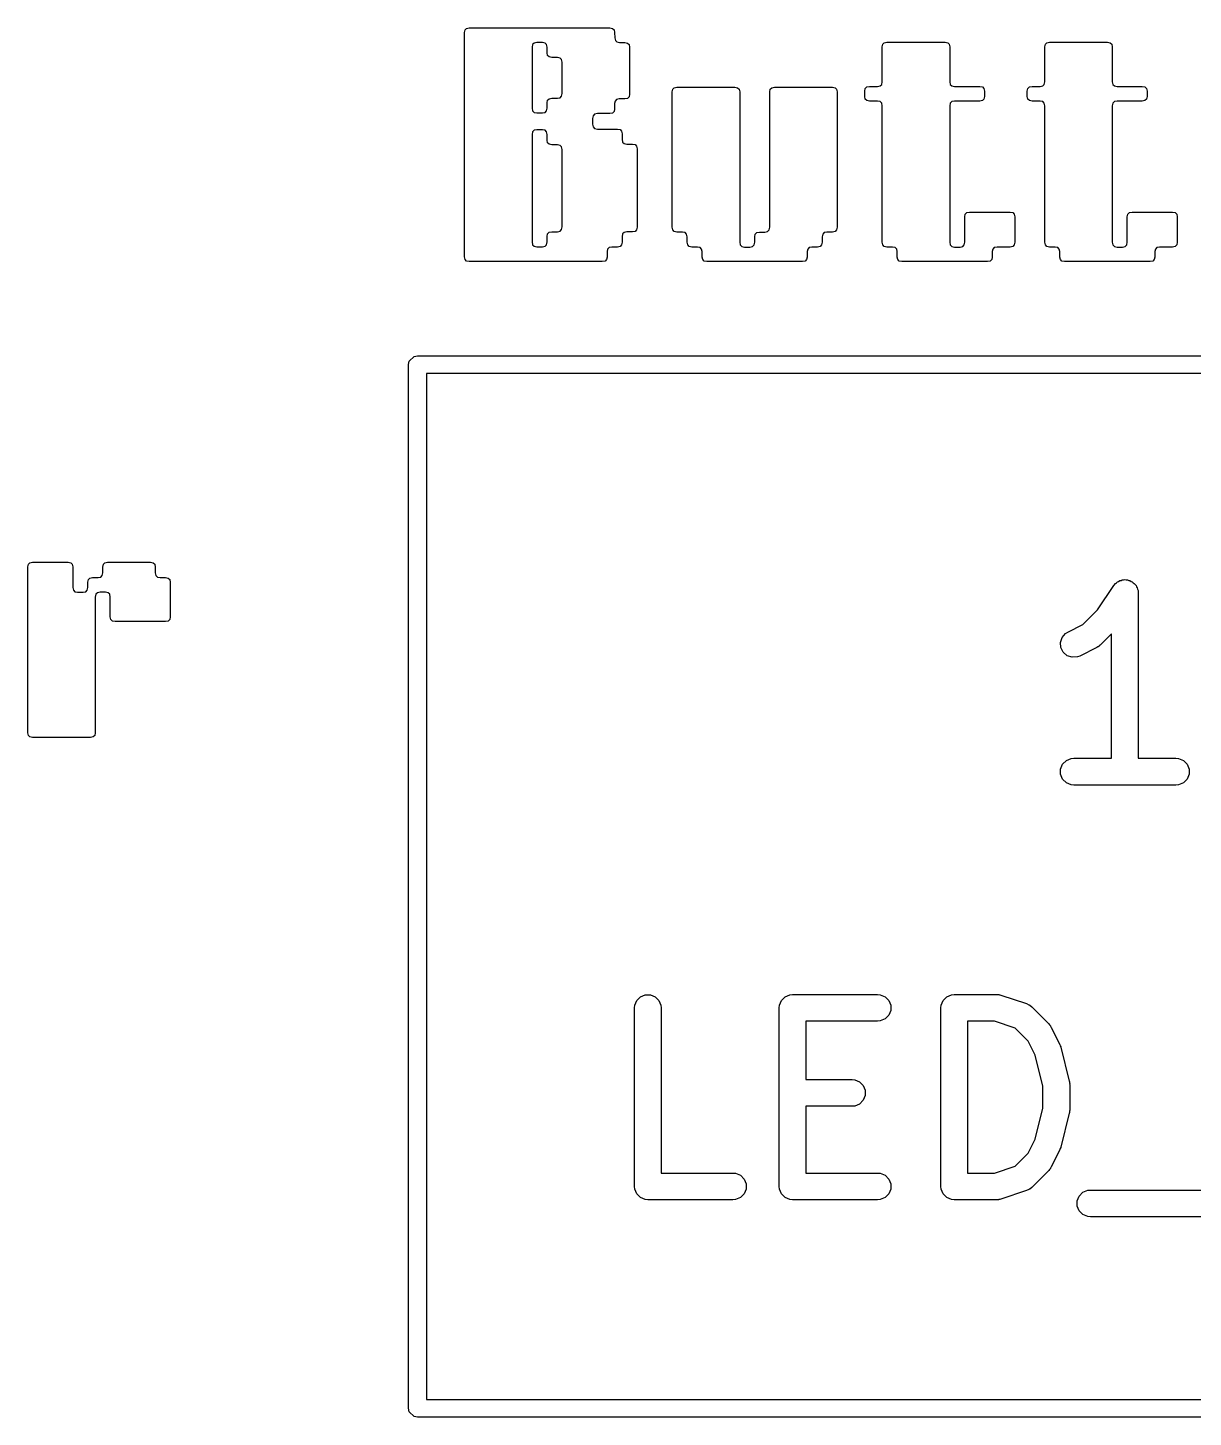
# Model space of a CAD drawing. Header units: millimetres. Extents: x 60 to 220, y -152 to -53.
# Drawn here: x 144.69 to 151.22, y -118.41 to -110.64 of the extents above; entities that cross this region are included whole.
import ezdxf

# ---------------------------------------------------------------- set-up
doc = ezdxf.new("R2010")
doc.units = ezdxf.units.MM
doc.layers.add('F.Silkscreen', color=41, linetype='CONTINUOUS', true_color=0xf2eda1)

msp = doc.modelspace()

# ---------------------------------------------------------------- linework, layer by layer
at = {"layer": 'F.Silkscreen', "linetype": 'CONTINUOUS'}
for p, q in [((147.138541, -110.663019), (147.141657, -110.64794)), ((147.138541, -110.745146), (147.138541, -110.663019)), ((147.141657, -110.64794), (147.150023, -110.639574)), ((147.150023, -110.639574), (147.165102, -110.636458)), ((147.165102, -110.636458), (147.951381, -110.636458)), ((147.951381, -110.636458), (147.966512, -110.639536)), ((147.966512, -110.639536), (147.974854, -110.647754)), ((147.974854, -110.647754), (147.977942, -110.66247)), ((147.977942, -110.66247), (147.979347, -110.692512)), ((147.138541, -111.233693), (147.138541, -110.745146)), ((147.519381, -110.730027), (147.516262, -110.745146)), ((147.516262, -110.745146), (147.516262, -111.086597)), ((147.527751, -110.721643), (147.519381, -110.730027)), ((147.542824, -110.718523), (147.527751, -110.721643)), ((147.57366, -110.718523), (147.542824, -110.718523)), ((147.588721, -110.721652), (147.57366, -110.718523)), ((147.597096, -110.730068), (147.588721, -110.721652)), ((147.600221, -110.745268), (147.597096, -110.730068)), ((147.600221, -110.776287), (147.600221, -110.745268)), ((147.979347, -110.692512), (147.982435, -110.707227)), ((147.982435, -110.707227), (147.990777, -110.715445)), ((147.990777, -110.715445), (148.005908, -110.718523)), ((148.005908, -110.718523), (148.035278, -110.718523)), ((148.035278, -110.718523), (148.050392, -110.721646)), ((148.050392, -110.721646), (148.058778, -110.730032)), ((148.058778, -110.730032), (148.061901, -110.745146)), ((148.061901, -110.745146), (148.061901, -111.00844)), ((149.475701, -110.74368), (149.47882, -110.728561)), ((149.475701, -110.938098), (149.475701, -110.74368)), ((149.47882, -110.728561), (149.487189, -110.720178)), ((149.487189, -110.720178), (149.502262, -110.717058)), ((149.502262, -110.717058), (149.826922, -110.717058)), ((149.826922, -110.717058), (149.841995, -110.720178)), ((149.841995, -110.720178), (149.850364, -110.728561)), ((149.850364, -110.728561), (149.853483, -110.74368)), ((149.853483, -110.74368), (149.853483, -110.938098)), ((150.385261, -110.74368), (150.38838, -110.728561)), ((150.385261, -110.938098), (150.385261, -110.74368)), ((150.38838, -110.728561), (150.396749, -110.720178)), ((150.396749, -110.720178), (150.411822, -110.717058)), ((150.411822, -110.717058), (150.736482, -110.717058)), ((150.736482, -110.717058), (150.751555, -110.720178)), ((150.751555, -110.720178), (150.759925, -110.728561)), ((150.759925, -110.728561), (150.763044, -110.74368)), ((150.763044, -110.74368), (150.763044, -110.938098)), ((147.603346, -110.791487), (147.600221, -110.776287)), ((147.611721, -110.799903), (147.603346, -110.791487)), ((147.626782, -110.803031), (147.611721, -110.799903)), ((147.657618, -110.803031), (147.626782, -110.803031)), ((147.67268, -110.80616), (147.657618, -110.803031)), ((147.681055, -110.814576), (147.67268, -110.80616)), ((147.684179, -110.829776), (147.681055, -110.814576)), ((147.684179, -111.00441), (147.684179, -110.829776)), ((148.30016, -110.99519), (148.303276, -110.980111)), ((148.303276, -110.980111), (148.311642, -110.971744)), ((148.311642, -110.971744), (148.326721, -110.968628)), ((148.326721, -110.968628), (148.65132, -110.968628)), ((148.65132, -110.968628), (148.666399, -110.971744)), ((148.666399, -110.971744), (148.674766, -110.980111)), ((148.674766, -110.980111), (148.677881, -110.99519)), ((148.845798, -110.99519), (148.848914, -110.980111)), ((148.848914, -110.980111), (148.857281, -110.971744)), ((148.857281, -110.971744), (148.87236, -110.968628)), ((148.87236, -110.968628), (149.196959, -110.968628)), ((149.196959, -110.968628), (149.212037, -110.971744)), ((149.212037, -110.971744), (149.220404, -110.980111)), ((149.220404, -110.980111), (149.22352, -110.99519)), ((149.377759, -110.99116), (149.380873, -110.976167)), ((149.380873, -110.976167), (149.389251, -110.967831)), ((149.389251, -110.967831), (149.404382, -110.96472)), ((149.404382, -110.96472), (149.449139, -110.96472)), ((149.449139, -110.96472), (149.464212, -110.9616)), ((149.464212, -110.9616), (149.472582, -110.953217)), ((149.472582, -110.953217), (149.475701, -110.938098)), ((149.853483, -110.938098), (149.856602, -110.953217)), ((149.856602, -110.953217), (149.864972, -110.9616)), ((149.864972, -110.9616), (149.880045, -110.96472)), ((149.880045, -110.96472), (150.021339, -110.96472)), ((150.021339, -110.96472), (150.03643, -110.967828)), ((150.03643, -110.967828), (150.044791, -110.976162)), ((150.044791, -110.976162), (150.047901, -110.99116)), ((150.28732, -110.99116), (150.290434, -110.976167)), ((150.290434, -110.976167), (150.298811, -110.967831)), ((150.298811, -110.967831), (150.313942, -110.96472)), ((150.313942, -110.96472), (150.3587, -110.96472)), ((150.3587, -110.96472), (150.373773, -110.9616)), ((150.373773, -110.9616), (150.382142, -110.953217)), ((150.382142, -110.953217), (150.385261, -110.938098)), ((150.763044, -110.938098), (150.766163, -110.953217)), ((150.766163, -110.953217), (150.774532, -110.9616)), ((150.774532, -110.9616), (150.789605, -110.96472)), ((150.789605, -110.96472), (150.9309, -110.96472)), ((150.9309, -110.96472), (150.94599, -110.967828)), ((150.94599, -110.967828), (150.954351, -110.976162)), ((150.954351, -110.976162), (150.957461, -110.99116)), ((147.600221, -111.057166), (147.60331, -111.042451)), ((147.600221, -111.087208), (147.600221, -111.057166)), ((147.60331, -111.042451), (147.611651, -111.034232)), ((147.611651, -111.034232), (147.626782, -111.031154)), ((147.626782, -111.031154), (147.657618, -111.031154)), ((147.657618, -111.031154), (147.67268, -111.028026)), ((147.67268, -111.028026), (147.681055, -111.01961)), ((147.681055, -111.01961), (147.684179, -111.00441)), ((147.981031, -111.046359), (147.977942, -111.061074)), ((147.977942, -111.061074), (147.977942, -111.091116)), ((147.989373, -111.03814), (147.981031, -111.046359)), ((148.004504, -111.035062), (147.989373, -111.03814)), ((148.035278, -111.035062), (148.004504, -111.035062)), ((148.050392, -111.031939), (148.035278, -111.035062)), ((148.058778, -111.023553), (148.050392, -111.031939)), ((148.061901, -111.00844), (148.058778, -111.023553)), ((148.30016, -111.753075), (148.30016, -110.99519)), ((148.677881, -110.99519), (148.677881, -111.836972)), ((148.845798, -111.753075), (148.845798, -110.99519)), ((149.22352, -110.99519), (149.22352, -111.753075)), ((149.377759, -111.020347), (149.377759, -110.99116)), ((149.380873, -111.035339), (149.377759, -111.020347)), ((149.389251, -111.043675), (149.380873, -111.035339)), ((149.404382, -111.046786), (149.389251, -111.043675)), ((149.449139, -111.046786), (149.404382, -111.046786)), ((149.464207, -111.04991), (149.449139, -111.046786)), ((149.472579, -111.05831), (149.464207, -111.04991)), ((149.475701, -111.073469), (149.472579, -111.05831)), ((149.856605, -111.05831), (149.853483, -111.073469)), ((149.864977, -111.04991), (149.856605, -111.05831)), ((149.880045, -111.046786), (149.864977, -111.04991)), ((150.021339, -111.046786), (149.880045, -111.046786)), ((150.03643, -111.043678), (150.021339, -111.046786)), ((150.044791, -111.035345), (150.03643, -111.043678)), ((150.047901, -111.020347), (150.044791, -111.035345)), ((150.047901, -110.99116), (150.047901, -111.020347)), ((150.28732, -111.020347), (150.28732, -110.99116)), ((150.290434, -111.035339), (150.28732, -111.020347)), ((150.298811, -111.043675), (150.290434, -111.035339)), ((150.313942, -111.046786), (150.298811, -111.043675)), ((150.3587, -111.046786), (150.313942, -111.046786)), ((150.373767, -111.04991), (150.3587, -111.046786)), ((150.382139, -111.05831), (150.373767, -111.04991)), ((150.385261, -111.073469), (150.382139, -111.05831)), ((150.766166, -111.05831), (150.763044, -111.073469)), ((150.774538, -111.04991), (150.766166, -111.05831)), ((150.789605, -111.046786), (150.774538, -111.04991)), ((150.9309, -111.046786), (150.789605, -111.046786)), ((150.94599, -111.043678), (150.9309, -111.046786)), ((150.954351, -111.035345), (150.94599, -111.043678)), ((150.957461, -111.020347), (150.954351, -111.035345)), ((150.957461, -110.99116), (150.957461, -111.020347)), ((147.516262, -111.086597), (147.519381, -111.101717)), ((147.519381, -111.101717), (147.527751, -111.1101)), ((147.527751, -111.1101), (147.542824, -111.11322)), ((147.542824, -111.11322), (147.57366, -111.11322)), ((147.57366, -111.11322), (147.588791, -111.110142)), ((147.588791, -111.110142), (147.597132, -111.101923)), ((147.597132, -111.101923), (147.600221, -111.087208)), ((147.857993, -111.128837), (147.854844, -111.144361)), ((147.866389, -111.120289), (147.857993, -111.128837)), ((147.881406, -111.117128), (147.866389, -111.120289)), ((147.951381, -111.117128), (147.881406, -111.117128)), ((147.966512, -111.11405), (147.951381, -111.117128)), ((147.974854, -111.105831), (147.966512, -111.11405)), ((147.977942, -111.091116), (147.974854, -111.105831)), ((149.475701, -111.83685), (149.475701, -111.073469)), ((149.853483, -111.073469), (149.853483, -111.83685)), ((150.385261, -111.83685), (150.385261, -111.073469)), ((150.763044, -111.073469), (150.763044, -111.83685)), ((147.519384, -111.218533), (147.516262, -111.233693)), ((147.527757, -111.210133), (147.519384, -111.218533)), ((147.542824, -111.207009), (147.527757, -111.210133)), ((147.57366, -111.207009), (147.542824, -111.207009)), ((147.588727, -111.210133), (147.57366, -111.207009)), ((147.597099, -111.218533), (147.588727, -111.210133)), ((147.600221, -111.233693), (147.597099, -111.218533)), ((147.854844, -111.144361), (147.854844, -111.175868)), ((147.854844, -111.175868), (147.857993, -111.191392)), ((147.857993, -111.191392), (147.866389, -111.19994)), ((147.866389, -111.19994), (147.881406, -111.203101)), ((147.881406, -111.203101), (147.99333, -111.203101)), ((147.99333, -111.203101), (148.008397, -111.206225)), ((148.008397, -111.206225), (148.016769, -111.214625)), ((148.016769, -111.214625), (148.019891, -111.229785)), ((147.138541, -111.919038), (147.138541, -111.233693)), ((147.516262, -111.233693), (147.516262, -111.835446)), ((147.600221, -111.26465), (147.600221, -111.233693)), ((147.603343, -111.27981), (147.600221, -111.26465)), ((147.611715, -111.28821), (147.603343, -111.27981)), ((147.626782, -111.291334), (147.611715, -111.28821)), ((147.657618, -111.291334), (147.626782, -111.291334)), ((147.67268, -111.294462), (147.657618, -111.291334)), ((147.681055, -111.302878), (147.67268, -111.294462)), ((148.019891, -111.229785), (148.019891, -111.260743)), ((148.019891, -111.260743), (148.023017, -111.275896)), ((148.023017, -111.275896), (148.031406, -111.284299)), ((148.031406, -111.284299), (148.046514, -111.287426)), ((148.046514, -111.287426), (148.077288, -111.287426)), ((148.077288, -111.287426), (148.092356, -111.29055)), ((148.092356, -111.29055), (148.100728, -111.29895)), ((147.684179, -111.318079), (147.681055, -111.302878)), ((147.684179, -111.75106), (147.684179, -111.318079)), ((148.100728, -111.29895), (148.10385, -111.31411)), ((148.10385, -111.31411), (148.10385, -111.752526)), ((149.937381, -111.69464), (149.940494, -111.679602)), ((149.940494, -111.679602), (149.948858, -111.671251)), ((149.948858, -111.671251), (149.963942, -111.66814)), ((149.963942, -111.66814), (150.1906, -111.66814)), ((150.1906, -111.66814), (150.205725, -111.671254)), ((150.205725, -111.671254), (150.214105, -111.679607)), ((150.214105, -111.679607), (150.217222, -111.69464)), ((150.846941, -111.69464), (150.850054, -111.679602)), ((150.850054, -111.679602), (150.858418, -111.671251)), ((150.858418, -111.671251), (150.873503, -111.66814)), ((150.873503, -111.66814), (151.10016, -111.66814)), ((151.10016, -111.66814), (151.115285, -111.671254)), ((151.115285, -111.671254), (151.123665, -111.679607)), ((151.123665, -111.679607), (151.126782, -111.69464)), ((147.681055, -111.76626), (147.684179, -111.75106)), ((148.10385, -111.752526), (148.100728, -111.767685)), ((148.303276, -111.768154), (148.30016, -111.753075)), ((148.842683, -111.768154), (148.845798, -111.753075)), ((149.22352, -111.753075), (149.220404, -111.768154)), ((149.937381, -111.837034), (149.937381, -111.69464)), ((150.217222, -111.69464), (150.217222, -111.837034)), ((150.846941, -111.837034), (150.846941, -111.69464)), ((151.126782, -111.69464), (151.126782, -111.837034)), ((147.516262, -111.835446), (147.519384, -111.850606)), ((147.597099, -111.850606), (147.600221, -111.835446)), ((147.600221, -111.804488), (147.603343, -111.789328)), ((147.600221, -111.835446), (147.600221, -111.804488)), ((147.603343, -111.789328), (147.611715, -111.780929)), ((147.611715, -111.780929), (147.626782, -111.777805)), ((147.626782, -111.777805), (147.657618, -111.777805)), ((147.657618, -111.777805), (147.67268, -111.774676)), ((147.67268, -111.774676), (147.681055, -111.76626)), ((148.019891, -111.83685), (148.016769, -111.85201)), ((148.023017, -111.790739), (148.019891, -111.805893)), ((148.019891, -111.805893), (148.019891, -111.83685)), ((148.031406, -111.782336), (148.023017, -111.790739)), ((148.046514, -111.779209), (148.031406, -111.782336)), ((148.077288, -111.779209), (148.046514, -111.779209)), ((148.092356, -111.776085), (148.077288, -111.779209)), ((148.100728, -111.767685), (148.092356, -111.776085)), ((148.311642, -111.776521), (148.303276, -111.768154)), ((148.326721, -111.779636), (148.311642, -111.776521)), ((148.357496, -111.779636), (148.326721, -111.779636)), ((148.372615, -111.782755), (148.357496, -111.779636)), ((148.380998, -111.791125), (148.372615, -111.782755)), ((148.384118, -111.806198), (148.380998, -111.791125)), ((148.384118, -111.836972), (148.384118, -111.806198)), ((148.387234, -111.852051), (148.384118, -111.836972)), ((148.677881, -111.836972), (148.680997, -111.852051)), ((148.758724, -111.852051), (148.76184, -111.836972)), ((148.76184, -111.806198), (148.764956, -111.791119)), ((148.76184, -111.836972), (148.76184, -111.806198)), ((148.764956, -111.791119), (148.773322, -111.782752)), ((148.773322, -111.782752), (148.788401, -111.779636)), ((148.788401, -111.779636), (148.819237, -111.779636)), ((148.819237, -111.779636), (148.834316, -111.776521)), ((148.834316, -111.776521), (148.842683, -111.768154)), ((149.139561, -111.836972), (149.136446, -111.852051)), ((149.142681, -111.791125), (149.139561, -111.806198)), ((149.139561, -111.806198), (149.139561, -111.836972)), ((149.151065, -111.782755), (149.142681, -111.791125)), ((149.166184, -111.779636), (149.151065, -111.782755)), ((149.196959, -111.779636), (149.166184, -111.779636)), ((149.212037, -111.776521), (149.196959, -111.779636)), ((149.220404, -111.768154), (149.212037, -111.776521)), ((149.478823, -111.85201), (149.475701, -111.83685)), ((149.853483, -111.83685), (149.856605, -111.85201)), ((149.934268, -111.852072), (149.937381, -111.837034)), ((150.217222, -111.837034), (150.214105, -111.852066)), ((150.388383, -111.85201), (150.385261, -111.83685)), ((150.763044, -111.83685), (150.766166, -111.85201)), ((150.843828, -111.852072), (150.846941, -111.837034)), ((151.126782, -111.837034), (151.123665, -111.852066)), ((147.519384, -111.850606), (147.527757, -111.859005)), ((147.527757, -111.859005), (147.542824, -111.86213)), ((147.542824, -111.86213), (147.57366, -111.86213)), ((147.57366, -111.86213), (147.588727, -111.859005)), ((147.588727, -111.859005), (147.597099, -111.850606)), ((147.939082, -111.87483), (147.935994, -111.889546)), ((147.935994, -111.889546), (147.935994, -111.919588)), ((147.947424, -111.866612), (147.939082, -111.87483)), ((147.962555, -111.863534), (147.947424, -111.866612)), ((147.99333, -111.863534), (147.962555, -111.863534)), ((148.008397, -111.86041), (147.99333, -111.863534)), ((148.016769, -111.85201), (148.008397, -111.86041)), ((148.395601, -111.860418), (148.387234, -111.852051)), ((148.41068, -111.863534), (148.395601, -111.860418)), ((148.441454, -111.863534), (148.41068, -111.863534)), ((148.456586, -111.866612), (148.441454, -111.863534)), ((148.464927, -111.87483), (148.456586, -111.866612)), ((148.468016, -111.889546), (148.464927, -111.87483)), ((148.468016, -111.919588), (148.468016, -111.889546)), ((148.680997, -111.852051), (148.689364, -111.860418)), ((148.689364, -111.860418), (148.704443, -111.863534)), ((148.704443, -111.863534), (148.735278, -111.863534)), ((148.735278, -111.863534), (148.750357, -111.860418)), ((148.750357, -111.860418), (148.758724, -111.852051)), ((149.058753, -111.87483), (149.055664, -111.889546)), ((149.055664, -111.889546), (149.055664, -111.919588)), ((149.067094, -111.866612), (149.058753, -111.87483)), ((149.082225, -111.863534), (149.067094, -111.866612)), ((149.113, -111.863534), (149.082225, -111.863534)), ((149.128079, -111.860418), (149.113, -111.863534)), ((149.136446, -111.852051), (149.128079, -111.860418)), ((149.487195, -111.86041), (149.478823, -111.85201)), ((149.502262, -111.863534), (149.487195, -111.86041)), ((149.533037, -111.863534), (149.502262, -111.863534)), ((149.548208, -111.866615), (149.533037, -111.863534)), ((149.556566, -111.874836), (149.548208, -111.866615)), ((149.559659, -111.889546), (149.556566, -111.874836)), ((149.559659, -111.919588), (149.559659, -111.889546)), ((149.856605, -111.85201), (149.864977, -111.86041)), ((149.864977, -111.86041), (149.880045, -111.863534)), ((149.880045, -111.863534), (149.910819, -111.863534)), ((149.910819, -111.863534), (149.925904, -111.860422)), ((149.925904, -111.860422), (149.934268, -111.852072)), ((150.094403, -111.87483), (150.091315, -111.889546)), ((150.091315, -111.889546), (150.091315, -111.919588)), ((150.102745, -111.866612), (150.094403, -111.87483)), ((150.117876, -111.863534), (150.102745, -111.866612)), ((150.1906, -111.863534), (150.117876, -111.863534)), ((150.205725, -111.860419), (150.1906, -111.863534)), ((150.214105, -111.852066), (150.205725, -111.860419)), ((150.396755, -111.86041), (150.388383, -111.85201)), ((150.411822, -111.863534), (150.396755, -111.86041)), ((150.442597, -111.863534), (150.411822, -111.863534)), ((150.457769, -111.866615), (150.442597, -111.863534)), ((150.466127, -111.874836), (150.457769, -111.866615)), ((150.46922, -111.889546), (150.466127, -111.874836)), ((150.46922, -111.919588), (150.46922, -111.889546)), ((150.766166, -111.85201), (150.774538, -111.86041)), ((150.774538, -111.86041), (150.789605, -111.863534)), ((150.789605, -111.863534), (150.82038, -111.863534)), ((150.82038, -111.863534), (150.835464, -111.860422)), ((150.835464, -111.860422), (150.843828, -111.852072)), ((151.003964, -111.87483), (151.000875, -111.889546)), ((151.000875, -111.889546), (151.000875, -111.919588)), ((151.012305, -111.866612), (151.003964, -111.87483)), ((151.027437, -111.863534), (151.012305, -111.866612)), ((151.10016, -111.863534), (151.027437, -111.863534)), ((151.115285, -111.860419), (151.10016, -111.863534)), ((151.123665, -111.852066), (151.115285, -111.860419)), ((147.141657, -111.934117), (147.138541, -111.919038)), ((147.150023, -111.942484), (147.141657, -111.934117)), ((147.165102, -111.9456), (147.150023, -111.942484)), ((147.909371, -111.9456), (147.165102, -111.9456)), ((147.924543, -111.942518), (147.909371, -111.9456)), ((147.932901, -111.934297), (147.924543, -111.942518)), ((147.935994, -111.919588), (147.932901, -111.934297)), ((148.471108, -111.934297), (148.468016, -111.919588)), ((148.479466, -111.942518), (148.471108, -111.934297)), ((148.494638, -111.9456), (148.479466, -111.942518)), ((149.029042, -111.9456), (148.494638, -111.9456)), ((149.044213, -111.942518), (149.029042, -111.9456)), ((149.052571, -111.934297), (149.044213, -111.942518)), ((149.055664, -111.919588), (149.052571, -111.934297)), ((149.562748, -111.934303), (149.559659, -111.919588)), ((149.571089, -111.942521), (149.562748, -111.934303)), ((149.586221, -111.9456), (149.571089, -111.942521)), ((150.064753, -111.9456), (149.586221, -111.9456)), ((150.079885, -111.942521), (150.064753, -111.9456)), ((150.088226, -111.934303), (150.079885, -111.942521)), ((150.091315, -111.919588), (150.088226, -111.934303)), ((150.472308, -111.934303), (150.46922, -111.919588)), ((150.48065, -111.942521), (150.472308, -111.934303)), ((150.495781, -111.9456), (150.48065, -111.942521)), ((150.974314, -111.9456), (150.495781, -111.9456)), ((150.989445, -111.942521), (150.974314, -111.9456)), ((150.997787, -111.934303), (150.989445, -111.942521)), ((151.000875, -111.919588), (150.997787, -111.934303)), ((146.8255, -112.522), (146.829306, -112.502866)), ((146.8255, -118.364), (146.8255, -112.522)), ((146.829306, -112.502866), (146.856366, -112.475806)), ((146.856366, -112.475806), (146.8755, -112.472)), ((146.8755, -112.472), (157.4165, -112.472)), ((146.9255, -112.572), (146.9255, -118.314)), ((157.3665, -112.572), (146.9255, -112.572)), ((144.705884, -113.63124), (144.720957, -113.62812)), ((144.720957, -113.62812), (144.919649, -113.62812)), ((144.919649, -113.62812), (144.934722, -113.63124)), ((145.125611, -113.631281), (145.140627, -113.62812)), ((145.140627, -113.62812), (145.381329, -113.62812)), ((145.381329, -113.62812), (145.396345, -113.631281)), ((144.694396, -113.654743), (144.697515, -113.639623)), ((144.694396, -114.582377), (144.694396, -113.654743)), ((144.697515, -113.639623), (144.705884, -113.63124)), ((144.934722, -113.63124), (144.943091, -113.639623)), ((144.943091, -113.639623), (144.94621, -113.654743)), ((144.94621, -113.654743), (144.94621, -113.769537)), ((145.102521, -113.710932), (145.110917, -113.702385)), ((145.110917, -113.702385), (145.114066, -113.686861)), ((145.114066, -113.655353), (145.117215, -113.639829)), ((145.114066, -113.686861), (145.114066, -113.655353)), ((145.117215, -113.639829), (145.125611, -113.631281)), ((145.396345, -113.631281), (145.404742, -113.639829)), ((145.404742, -113.639829), (145.40789, -113.655353)), ((145.40789, -113.655353), (145.40789, -113.686861)), ((145.40789, -113.686861), (145.411039, -113.702385)), ((145.411039, -113.702385), (145.419435, -113.710932)), ((144.94621, -113.769537), (144.949329, -113.784656)), ((144.949329, -113.784656), (144.957698, -113.793039)), ((145.018738, -113.793081), (145.02708, -113.784863)), ((145.02708, -113.784863), (145.030169, -113.770147)), ((145.030169, -113.740106), (145.033257, -113.72539)), ((145.030169, -113.770147), (145.030169, -113.740106)), ((145.033257, -113.72539), (145.041599, -113.717172)), ((145.041599, -113.717172), (145.05673, -113.714094)), ((145.05673, -113.714094), (145.087505, -113.714094)), ((145.087505, -113.714094), (145.102521, -113.710932)), ((145.419435, -113.710932), (145.434452, -113.714094)), ((145.434452, -113.714094), (145.465287, -113.714094)), ((145.465287, -113.714094), (145.480366, -113.71721)), ((145.480366, -113.71721), (145.488733, -113.725576)), ((145.488733, -113.725576), (145.491849, -113.740655)), ((145.491849, -113.740655), (145.491849, -113.933729)), ((150.679828, -113.895396), (150.770948, -113.758716)), ((150.770948, -113.758716), (150.770982, -113.758673)), ((150.770982, -113.758673), (150.770992, -113.758651)), ((150.770992, -113.758651), (150.771043, -113.758599)), ((150.771043, -113.758599), (150.780264, -113.747341)), ((150.780264, -113.747341), (150.786433, -113.743209)), ((150.786433, -113.743209), (150.791684, -113.737959)), ((150.791684, -113.737959), (150.798473, -113.735146)), ((150.798473, -113.735146), (150.804579, -113.731058)), ((150.804579, -113.731058), (150.811859, -113.729601)), ((150.811859, -113.729601), (150.81872, -113.72676)), ((150.81872, -113.72676), (150.826068, -113.72676)), ((150.826068, -113.72676), (150.833273, -113.725319)), ((150.833273, -113.725319), (150.840557, -113.72676)), ((150.840557, -113.72676), (150.847984, -113.72676)), ((150.847984, -113.72676), (150.854772, -113.729572)), ((150.854772, -113.729572), (150.861981, -113.730998)), ((150.861981, -113.730998), (150.86816, -113.735117)), ((150.86816, -113.735117), (150.87502, -113.737959)), ((150.87502, -113.737959), (150.880213, -113.743152)), ((150.880213, -113.743152), (150.88633, -113.74723)), ((150.88633, -113.74723), (150.890463, -113.753402)), ((150.890463, -113.753402), (150.895712, -113.758651)), ((150.895712, -113.758651), (150.898523, -113.765438)), ((150.898523, -113.765438), (150.902613, -113.771545)), ((150.902613, -113.771545), (150.904069, -113.778826)), ((150.904069, -113.778826), (150.906911, -113.785687)), ((144.957698, -113.793039), (144.972771, -113.796159)), ((144.972771, -113.796159), (145.003607, -113.796159)), ((145.003607, -113.796159), (145.018738, -113.793081)), ((145.075236, -113.807663), (145.072117, -113.822782)), ((145.072117, -113.822782), (145.072117, -114.582377)), ((145.083606, -113.799279), (145.075236, -113.807663)), ((145.098679, -113.796159), (145.083606, -113.799279)), ((145.129514, -113.796159), (145.098679, -113.796159)), ((145.144564, -113.799296), (145.129514, -113.796159)), ((145.152945, -113.807745), (145.144564, -113.799296)), ((145.156076, -113.823026), (145.152945, -113.807745)), ((145.156076, -113.933424), (145.156076, -113.823026)), ((150.906911, -113.785687), (150.908336, -113.800163)), ((150.908336, -113.800163), (150.908352, -113.80024)), ((150.908352, -113.80024), (150.908346, -113.800266)), ((150.908346, -113.800266), (150.908352, -113.800319)), ((150.908352, -113.800319), (150.908352, -114.725319)), ((145.159207, -113.948705), (145.156076, -113.933424)), ((145.491849, -113.933729), (145.488733, -113.948808)), ((150.598449, -113.976775), (150.679828, -113.895396)), ((145.167587, -113.957154), (145.159207, -113.948705)), ((145.182637, -113.96029), (145.167587, -113.957154)), ((145.465287, -113.96029), (145.182637, -113.96029)), ((145.480366, -113.957175), (145.465287, -113.96029)), ((145.488733, -113.948808), (145.480366, -113.957175)), ((150.514097, -114.018951), (150.598449, -113.976775)), ((150.473227, -114.076652), (150.482481, -114.048891)), ((150.475301, -114.105842), (150.473227, -114.076652)), ((150.482481, -114.048891), (150.501654, -114.026783)), ((150.501654, -114.026783), (150.514097, -114.018951)), ((150.690159, -114.096165), (150.68886, -114.097664)), ((150.695909, -114.091447), (150.690159, -114.096165)), ((150.758352, -114.029004), (150.695909, -114.091447)), ((150.758352, -114.725319), (150.758352, -114.029004)), ((150.488388, -114.132017), (150.475301, -114.105842)), ((150.510496, -114.15119), (150.488388, -114.132017)), ((150.538257, -114.160444), (150.510496, -114.15119)), ((150.567447, -114.15837), (150.538257, -114.160444)), ((150.581179, -114.153115), (150.567447, -114.15837)), ((150.676417, -114.105496), (150.581179, -114.153115)), ((150.682716, -114.101531), (150.676417, -114.105496)), ((150.684544, -114.100774), (150.682716, -114.101531)), ((150.6866, -114.099085), (150.684544, -114.100774)), ((150.68886, -114.097664), (150.6866, -114.099085)), ((144.697515, -114.597496), (144.694396, -114.582377)), ((144.705884, -114.605879), (144.697515, -114.597496)), ((144.720957, -114.609), (144.705884, -114.605879)), ((145.045556, -114.609), (144.720957, -114.609)), ((145.060629, -114.605879), (145.045556, -114.609)), ((145.068998, -114.597496), (145.060629, -114.605879)), ((145.072117, -114.582377), (145.068998, -114.597496)), ((150.474079, -114.785687), (150.485278, -114.758651)), ((150.474079, -114.814951), (150.474079, -114.785687)), ((150.485278, -114.758651), (150.50597, -114.737959)), ((150.50597, -114.737959), (150.533006, -114.72676)), ((150.533006, -114.72676), (150.547638, -114.725319)), ((150.547638, -114.725319), (150.758352, -114.725319)), ((150.908352, -114.725319), (151.119066, -114.725319)), ((151.119066, -114.725319), (151.133698, -114.72676)), ((151.133698, -114.72676), (151.160734, -114.737959)), ((151.160734, -114.737959), (151.181426, -114.758651)), ((151.181426, -114.758651), (151.192625, -114.785687)), ((151.192625, -114.785687), (151.192625, -114.814951)), ((150.485278, -114.841987), (150.474079, -114.814951)), ((150.50597, -114.862679), (150.485278, -114.841987)), ((150.533006, -114.873878), (150.50597, -114.862679)), ((150.547638, -114.875319), (150.533006, -114.873878)), ((151.133698, -114.873878), (151.119066, -114.875319)), ((151.160734, -114.862679), (151.133698, -114.873878)), ((151.181426, -114.841987), (151.160734, -114.862679)), ((151.192625, -114.814951), (151.181426, -114.841987)), ((151.119066, -114.875319), (150.547638, -114.875319)), ((148.089, -116.122319), (148.090441, -116.107687)), ((148.090441, -116.107687), (148.10164, -116.080651)), ((148.10164, -116.080651), (148.122332, -116.059959)), ((148.122332, -116.059959), (148.149368, -116.04876)), ((148.149368, -116.04876), (148.178632, -116.04876)), ((148.178632, -116.04876), (148.205668, -116.059959)), ((148.205668, -116.059959), (148.22636, -116.080651)), ((148.22636, -116.080651), (148.237559, -116.107687)), ((148.237559, -116.107687), (148.239, -116.122319)), ((148.898524, -116.122319), (148.899965, -116.107687)), ((148.899965, -116.107687), (148.911164, -116.080651)), ((148.911164, -116.080651), (148.931856, -116.059959)), ((148.931856, -116.059959), (148.958892, -116.04876)), ((148.958892, -116.04876), (148.973524, -116.047319)), ((148.973524, -116.047319), (149.449714, -116.047319)), ((149.449714, -116.047319), (149.464346, -116.04876)), ((149.464346, -116.04876), (149.491382, -116.059959)), ((149.491382, -116.059959), (149.512074, -116.080651)), ((149.512074, -116.080651), (149.523273, -116.107687)), ((149.523273, -116.107687), (149.523273, -116.136951)), ((149.803286, -116.122319), (149.804727, -116.107687)), ((149.804727, -116.107687), (149.815926, -116.080651)), ((149.815926, -116.080651), (149.836618, -116.059959)), ((149.836618, -116.059959), (149.863654, -116.04876)), ((149.863654, -116.04876), (149.878286, -116.047319)), ((149.878286, -116.047319), (150.116381, -116.047319)), ((150.116381, -116.047319), (150.123786, -116.048048)), ((150.123786, -116.048048), (150.125761, -116.047908)), ((150.125761, -116.047908), (150.128358, -116.048498)), ((150.128358, -116.048498), (150.131013, -116.04876)), ((150.131013, -116.04876), (150.132844, -116.049518)), ((150.132844, -116.049518), (150.140098, -116.051168)), ((150.140098, -116.051168), (150.282955, -116.098787)), ((150.282955, -116.098787), (150.29638, -116.104781)), ((150.29638, -116.104781), (150.298415, -116.106546)), ((150.298415, -116.106546), (150.300906, -116.107578)), ((150.300906, -116.107578), (150.312271, -116.116905)), ((150.312271, -116.116905), (150.407509, -116.212143)), ((148.089, -117.122319), (148.089, -116.122319)), ((148.239, -116.122319), (148.239, -117.047319)), ((148.898524, -117.122319), (148.898524, -116.122319)), ((149.464346, -116.195878), (149.449714, -116.197319)), ((149.491382, -116.184679), (149.464346, -116.195878)), ((149.512074, -116.163987), (149.491382, -116.184679)), ((149.523273, -116.136951), (149.512074, -116.163987)), ((149.803286, -117.122319), (149.803286, -116.122319)), ((149.449714, -116.197319), (149.048524, -116.197319)), ((149.048524, -116.197319), (149.048524, -116.523509)), ((150.104211, -116.197319), (149.953286, -116.197319)), ((149.953286, -116.197319), (149.953286, -117.047319)), ((150.218724, -116.23549), (150.104211, -116.197319)), ((150.292837, -116.309603), (150.218724, -116.23549)), ((150.407509, -116.212143), (150.412229, -116.217893)), ((150.412229, -116.217893), (150.413726, -116.219192)), ((150.413726, -116.219192), (150.415145, -116.221446)), ((150.415145, -116.221446), (150.416837, -116.223508)), ((150.416837, -116.223508), (150.417595, -116.22534)), ((150.417595, -116.22534), (150.421558, -116.231635)), ((150.421558, -116.231635), (150.469177, -116.326873)), ((150.33133, -116.38659), (150.292837, -116.309603)), ((150.469177, -116.326873), (150.469586, -116.327942)), ((150.469586, -116.327942), (150.469909, -116.328378)), ((150.469909, -116.328378), (150.472101, -116.334514)), ((150.472101, -116.334514), (150.474432, -116.340604)), ((150.474432, -116.340604), (150.47447, -116.341144)), ((150.47447, -116.341144), (150.474856, -116.342224)), ((150.474856, -116.342224), (150.522475, -116.5327)), ((150.374714, -116.560124), (150.33133, -116.38659)), ((149.048524, -116.523509), (149.306857, -116.523509)), ((149.306857, -116.523509), (149.321489, -116.52495)), ((149.321489, -116.52495), (149.348525, -116.536149)), ((149.348525, -116.536149), (149.369217, -116.556841)), ((149.369217, -116.556841), (149.380416, -116.583877)), ((149.380416, -116.583877), (149.380416, -116.613141)), ((150.374714, -116.684513), (150.374714, -116.560124)), ((150.522475, -116.5327), (150.52285, -116.535236)), ((150.52285, -116.535236), (150.523273, -116.536258)), ((150.523273, -116.536258), (150.523815, -116.54177)), ((150.523815, -116.54177), (150.524625, -116.547244)), ((150.524625, -116.547244), (150.524462, -116.548336)), ((150.524462, -116.548336), (150.524714, -116.55089)), ((150.524714, -116.55089), (150.524714, -116.693747)), ((149.348525, -116.660869), (149.321489, -116.672068)), ((149.369217, -116.640177), (149.348525, -116.660869)), ((149.380416, -116.613141), (149.369217, -116.640177)), ((149.306857, -116.673509), (149.048524, -116.673509)), ((149.048524, -116.673509), (149.048524, -117.047319)), ((149.321489, -116.672068), (149.306857, -116.673509)), ((150.33133, -116.858047), (150.374714, -116.684513)), ((150.522475, -116.711937), (150.474856, -116.902413)), ((150.52285, -116.7094), (150.522475, -116.711937)), ((150.523273, -116.708379), (150.52285, -116.7094)), ((150.523815, -116.702866), (150.523273, -116.708379)), ((150.524625, -116.697393), (150.523815, -116.702866)), ((150.524714, -116.693747), (150.524462, -116.6963)), ((150.524462, -116.6963), (150.524625, -116.697393)), ((150.292836, -116.935034), (150.33133, -116.858047)), ((150.218724, -117.009147), (150.292836, -116.935034)), ((150.469177, -116.917764), (150.421558, -117.013002)), ((150.469586, -116.916694), (150.469177, -116.917764)), ((150.469909, -116.916259), (150.469586, -116.916694)), ((150.472101, -116.910122), (150.469909, -116.916259)), ((150.474432, -116.904033), (150.472101, -116.910122)), ((150.47447, -116.903492), (150.474432, -116.904033)), ((150.474856, -116.902413), (150.47447, -116.903492)), ((148.239, -117.047319), (148.64019, -117.047319)), ((148.64019, -117.047319), (148.654822, -117.04876)), ((148.654822, -117.04876), (148.681858, -117.059959)), ((149.048524, -117.047319), (149.449714, -117.047319)), ((149.449714, -117.047319), (149.464346, -117.04876)), ((149.464346, -117.04876), (149.491382, -117.059959)), ((149.953286, -117.047319), (150.104211, -117.047319)), ((150.104211, -117.047319), (150.218724, -117.009147)), ((150.40751, -117.032493), (150.312271, -117.127733)), ((150.412227, -117.026744), (150.40751, -117.032493)), ((150.413726, -117.025445), (150.412227, -117.026744)), ((150.415147, -117.023186), (150.413726, -117.025445)), ((150.416837, -117.021128), (150.415147, -117.023186)), ((150.417594, -117.019298), (150.416837, -117.021128)), ((150.421558, -117.013002), (150.417594, -117.019298)), ((148.090441, -117.136951), (148.089, -117.122319)), ((148.681858, -117.059959), (148.70255, -117.080651)), ((148.70255, -117.080651), (148.713749, -117.107687)), ((148.713749, -117.107687), (148.713749, -117.136951)), ((148.899965, -117.136951), (148.898524, -117.122319)), ((149.491382, -117.059959), (149.512074, -117.080651)), ((149.512074, -117.080651), (149.523273, -117.107687)), ((149.523273, -117.107687), (149.523273, -117.136951)), ((149.804727, -117.136951), (149.803286, -117.122319)), ((150.312271, -117.127733), (150.300906, -117.13706)), ((148.10164, -117.163987), (148.090441, -117.136951)), ((148.122332, -117.184679), (148.10164, -117.163987)), ((148.149368, -117.195878), (148.122332, -117.184679)), ((148.164, -117.197319), (148.149368, -117.195878)), ((148.64019, -117.197319), (148.164, -117.197319)), ((148.654822, -117.195878), (148.64019, -117.197319)), ((148.681858, -117.184679), (148.654822, -117.195878)), ((148.70255, -117.163987), (148.681858, -117.184679)), ((148.713749, -117.136951), (148.70255, -117.163987)), ((148.911164, -117.163987), (148.899965, -117.136951)), ((148.931856, -117.184679), (148.911164, -117.163987)), ((148.958892, -117.195878), (148.931856, -117.184679)), ((148.973524, -117.197319), (148.958892, -117.195878)), ((149.449714, -117.197319), (148.973524, -117.197319)), ((149.464346, -117.195878), (149.449714, -117.197319)), ((149.491382, -117.184679), (149.464346, -117.195878)), ((149.512074, -117.163987), (149.491382, -117.184679)), ((149.523273, -117.136951), (149.512074, -117.163987)), ((149.815926, -117.163987), (149.804727, -117.136951)), ((149.836618, -117.184679), (149.815926, -117.163987)), ((149.863654, -117.195878), (149.836618, -117.184679)), ((149.878286, -117.197319), (149.863654, -117.195878)), ((150.116381, -117.197319), (149.878286, -117.197319)), ((150.123786, -117.196589), (150.116381, -117.197319)), ((150.125761, -117.19673), (150.123786, -117.196589)), ((150.128358, -117.196139), (150.125761, -117.19673)), ((150.131013, -117.195878), (150.128358, -117.196139)), ((150.132844, -117.195119), (150.131013, -117.195878)), ((150.140098, -117.19347), (150.132844, -117.195119)), ((150.282955, -117.145851), (150.140098, -117.19347)), ((150.29638, -117.139857), (150.282955, -117.145851)), ((150.298415, -117.138091), (150.29638, -117.139857)), ((150.300906, -117.13706), (150.298415, -117.138091)), ((150.566632, -117.202925), (150.577831, -117.175889)), ((150.566632, -117.232189), (150.566632, -117.202925)), ((150.577831, -117.175889), (150.598523, -117.155197)), ((150.598523, -117.155197), (150.625559, -117.143998)), ((150.625559, -117.143998), (150.640191, -117.142557)), ((150.640191, -117.142557), (151.402095, -117.142557)), ((150.577831, -117.259225), (150.566632, -117.232189)), ((150.598523, -117.279917), (150.577831, -117.259225)), ((150.625559, -117.291116), (150.598523, -117.279917)), ((150.640191, -117.292557), (150.625559, -117.291116)), ((151.402095, -117.292557), (150.640191, -117.292557)), ((146.829306, -118.383134), (146.8255, -118.364)), ((146.9255, -118.314), (157.3665, -118.314)), ((146.856366, -118.410194), (146.829306, -118.383134)), ((146.8755, -118.414), (146.856366, -118.410194)), ((157.4165, -118.414), (146.8755, -118.414))]:
    msp.add_line(p, q, dxfattribs=at)

doc.saveas('drawing.dxf')
